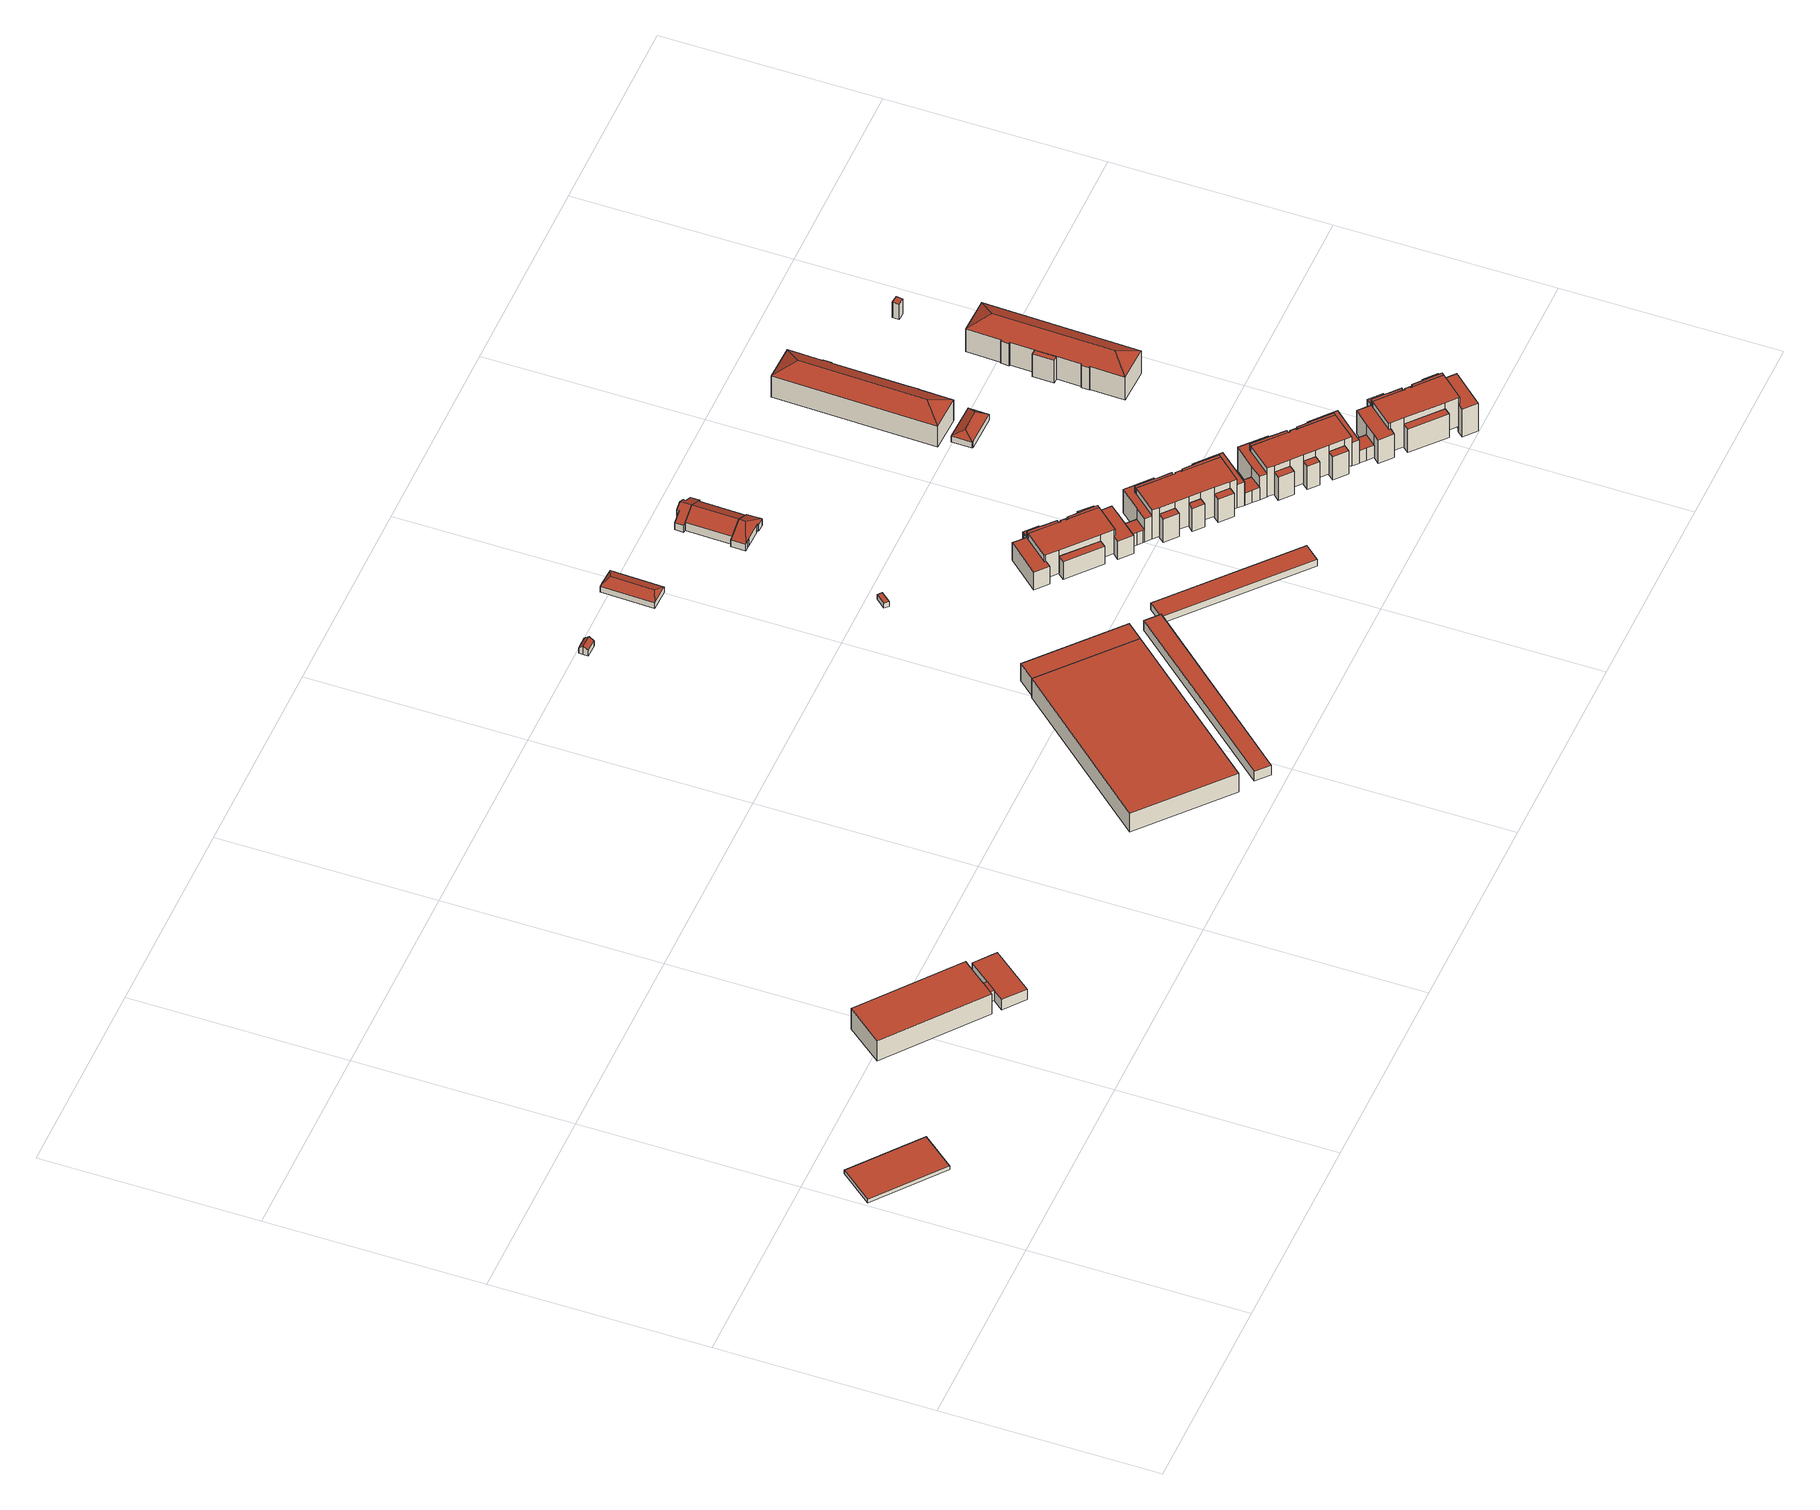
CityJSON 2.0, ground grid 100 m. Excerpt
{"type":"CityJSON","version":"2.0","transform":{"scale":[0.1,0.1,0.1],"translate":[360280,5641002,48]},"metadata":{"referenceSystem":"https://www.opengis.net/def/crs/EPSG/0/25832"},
"CityObjects":{
"building1":{"type":"Building","attributes":{"Geometrietyp2DReferenz":"3000","Gemeindeschluessel":"05315000","function":"31001_2100","roofType":"1000","measuredHeight":2.08,"storeysAboveGround":1},"address":[{"country":"Germany","locality":"Köln","thoroughfareNumber":"12","thoroughfareName":"Armand-Peugeot-Str."}],"geometry":[{"type":"Solid","lod":"2","boundaries":[[[[0,1,2,3]],[[4,5,1,0]],[[6,7,5,4]],[[3,2,7,6]],[[4,0,3,6]],[[1,5,7,2]]]],"semantics":{"surfaces":[{"type":"WallSurface"},{"type":"RoofSurface"},{"type":"GroundSurface"}],"values":[[0,0,0,0,1,2]]}}]},
"building2":{"type":"Building","attributes":{"Geometrietyp2DReferenz":"3000","Gemeindeschluessel":"05315000","function":"31001_2143","roofType":"9999","measuredHeight":12,"storeysAboveGround":1},"geometry":[{"type":"Solid","lod":"2","boundaries":[[[[8,9,10,11,12,13]],[[11,14,15,12]],[[10,16,14,11]],[[9,17,16,10]],[[8,18,17,9]],[[13,19,18,8]],[[12,15,19,13]],[[14,16,17,18,19,15]]]],"semantics":{"surfaces":[{"type":"RoofSurface"},{"type":"WallSurface"},{"type":"GroundSurface"}],"values":[[0,1,1,1,1,1,1,2]]}}]},
"building3":{"type":"Building","attributes":{"Geometrietyp2DReferenz":"3000","Gemeindeschluessel":"05315000","function":"31001_2501","roofType":"9999","measuredHeight":5.97,"storeysAboveGround":1},"geometry":[{"type":"Solid","lod":"2","boundaries":[[[[20,21,22,23]],[[21,24,25,22]],[[20,26,24,21]],[[23,27,26,20]],[[22,25,27,23]],[[24,26,27,25]]]],"semantics":{"surfaces":[{"type":"RoofSurface"},{"type":"WallSurface"},{"type":"GroundSurface"}],"values":[[0,1,1,1,1,2]]}}]},
"building4":{"type":"Building","attributes":{"Geometrietyp2DReferenz":"3000","Gemeindeschluessel":"05315000","function":"31001_2020","roofType":"9999","measuredHeight":6.03,"storeysAboveGround":4},"geometry":[{"type":"Solid","lod":"2","boundaries":[[[[28,29,30,21,20,31]],[[21,32,33,20]],[[30,34,32,21]],[[29,35,34,30]],[[28,36,35,29]],[[31,37,36,28]],[[20,33,37,31]],[[32,34,35,36,37,33]]]],"semantics":{"surfaces":[{"type":"RoofSurface"},{"type":"WallSurface"},{"type":"GroundSurface"}],"values":[[0,1,1,1,1,1,1,2]]}}]},
"building5":{"type":"Building","attributes":{"Gemeindeschluessel":"05315000","Geometrietyp2DReferenz":"3000","function":"31001_2000"},"address":[{"country":"Germany","locality":"Köln","thoroughfareNumber":"14","thoroughfareName":"André-Citroen-Straße"}],"children":["building5-1","building5-2"]},
"building5-1":{"type":"BuildingPart","attributes":{"roofType":"1000","measuredHeight":11.07,"storeysAboveGround":1},"parents":["building5"],"geometry":[{"type":"MultiSurface","lod":"2","boundaries":[[[38,39,40,41]],[[42,43,44,45]],[[41,40,43,42]],[[45,38,41,42]],[[39,44,43,40]],[[46,47,44,39]],[[47,46,38,45]]],"semantics":{"surfaces":[{"type":"WallSurface"},{"type":"RoofSurface"},{"type":"GroundSurface"},{"type":"ClosureSurface"}],"values":[0,0,0,1,2,0,3]}}]},
"building5-2":{"type":"BuildingPart","attributes":{"roofType":"1000","measuredHeight":10.06,"storeysAboveGround":1},"address":[{"country":"Germany","locality":"Köln","thoroughfareNumber":"14","thoroughfareName":"André-Citroen-Straße"}],"parents":["building5"],"geometry":[{"type":"Solid","lod":"2","boundaries":[[[[48,49,50,51]],[[45,47,49,48]],[[51,50,46,38]],[[45,48,51,38]],[[49,47,46,50]],[[38,46,47,45]]]],"semantics":{"surfaces":[{"type":"WallSurface"},{"type":"RoofSurface"},{"type":"GroundSurface"},{"type":"ClosureSurface"}],"values":[[0,0,0,1,2,3]]}}]},
"building6":{"type":"Building","attributes":{"Geometrietyp2DReferenz":"3000","Gemeindeschluessel":"05315000","function":"51009_1610","roofType":"1000","measuredHeight":5.57},"geometry":[{"type":"Solid","lod":"2","boundaries":[[[[52,53,54,55]],[[56,57,53,52]],[[58,59,57,56]],[[55,54,59,58]],[[56,52,55,58]],[[53,57,59,54]]]],"semantics":{"surfaces":[{"type":"WallSurface"},{"type":"RoofSurface"},{"type":"GroundSurface"}],"values":[[0,0,0,0,1,2]]}}]},
"building7":{"type":"Building","attributes":{"Geometrietyp2DReferenz":"3000","Gemeindeschluessel":"05315000","function":"31001_3040","roofType":"3100","measuredHeight":4.88,"storeysAboveGround":1},"address":[{"country":"Germany","locality":"Köln","thoroughfareNumber":"1g","thoroughfareName":"Neue Str."}],"geometry":[{"type":"Solid","lod":"2","boundaries":[[[[60,61,62,63]],[[64,65,61,60]],[[66,67,65,64]],[[68,69,67,66]],[[70,71,69,68]],[[72,73,71,70]],[[63,62,73,72]],[[63,72,70,60]],[[68,66,64,60,70]],[[61,65,67,69,71,73,62]]]],"semantics":{"surfaces":[{"type":"WallSurface"},{"type":"RoofSurface"},{"type":"GroundSurface"}],"values":[[0,0,0,0,0,0,0,1,1,2]]}}]},
"building8":{"type":"Building","attributes":{"Geometrietyp2DReferenz":"3000","Gemeindeschluessel":"05315000","function":"31001_3040","roofType":"3200","measuredHeight":5.24,"storeysAboveGround":1},"address":[{"country":"Germany","locality":"Köln","thoroughfareNumber":"1a","thoroughfareName":"Neue Str."}],"geometry":[{"type":"Solid","lod":"2","boundaries":[[[[74,75,76,77]],[[78,79,75,74]],[[80,81,79,78]],[[82,83,81,80]],[[84,85,83,82]],[[77,76,85,84]],[[86,84,82,80,87]],[[80,78,74,87]],[[87,74,77,86]],[[77,84,86]],[[75,79,81,83,85,76]]]],"semantics":{"surfaces":[{"type":"WallSurface"},{"type":"RoofSurface"},{"type":"GroundSurface"}],"values":[[0,0,0,0,0,0,1,1,1,1,2]]}}]},
"building9":{"type":"Building","attributes":{"Geometrietyp2DReferenz":"3000","Gemeindeschluessel":"05315000","function":"31001_2520","roofType":"1000","measuredHeight":2.67},"address":[{"country":"Germany","locality":"Köln","thoroughfareNumber":"265a","thoroughfareName":"Kölner Str. Po"}],"geometry":[{"type":"Solid","lod":"2","boundaries":[[[[88,89,90,91]],[[92,93,89,88]],[[94,95,93,92]],[[91,90,95,94]],[[92,88,91,94]],[[89,93,95,90]]]],"semantics":{"surfaces":[{"type":"WallSurface"},{"type":"RoofSurface"},{"type":"GroundSurface"}],"values":[[0,0,0,0,1,2]]}}]},
"building10":{"type":"Building","attributes":{"Geometrietyp2DReferenz":"3000","Gemeindeschluessel":"05315000","function":"31001_2111","roofType":"1000","measuredHeight":3.84,"storeysAboveGround":1},"address":[{"country":"Germany","locality":"Köln","thoroughfareNumber":"2","thoroughfareName":"André-Citroen-Straße"}],"geometry":[{"type":"Solid","lod":"2","boundaries":[[[[96,97,98,99]],[[100,101,97,96]],[[102,103,101,100]],[[99,98,103,102]],[[100,96,99,102]],[[97,101,103,98]]]],"semantics":{"surfaces":[{"type":"WallSurface"},{"type":"RoofSurface"},{"type":"GroundSurface"}],"values":[[0,0,0,0,1,2]]}}]},
"building11":{"type":"Building","attributes":{"Gemeindeschluessel":"05315000","Geometrietyp2DReferenz":"3000","function":"31001_2020"},"address":[{"country":"Germany","locality":"Köln","thoroughfareNumber":"265","thoroughfareName":"Kölner Str. Po"}],"children":["building11-1","building11-2","building11-3","building11-4","building11-5","building11-6","building11-7","building11-8"]},
"building11-1":{"type":"BuildingPart","attributes":{"roofType":"1000","measuredHeight":13.71,"storeysAboveGround":4},"parents":["building11"],"geometry":[{"type":"MultiSurface","lod":"2","boundaries":[[[104,105,106,107]],[[108,109,110,111]],[[112,113,109,108]],[[114,115,113,112]],[[116,117,115,114]],[[118,119,117,116]],[[120,121,122,123]],[[124,125,118,116,114,112,108,111,126,127,104,107,120,123]],[[106,105,128,129,110,109,113,115,117,119,130,131,122,121]],[[120,107,132,133]],[[106,121,133,132]],[[104,127,134,135]],[[128,105,135,134]],[[127,126,136,134]],[[134,136,129,128]],[[111,110,129,126]],[[125,130,119,118]],[[125,124,137,138]],[[138,137,131,130]],[[124,123,139,137]],[[122,131,137,139]]],"semantics":{"surfaces":[{"type":"WallSurface"},{"type":"RoofSurface"},{"type":"GroundSurface"},{"type":"ClosureSurface"}],"values":[0,0,0,0,0,0,0,1,2,0,3,0,3,0,3,3,3,0,3,0,3]}}]},
"building11-2":{"type":"BuildingPart","attributes":{"roofType":"1000","measuredHeight":13.71,"storeysAboveGround":4},"parents":["building11"],"geometry":[{"type":"MultiSurface","lod":"2","boundaries":[[[140,141,119,118]],[[142,143,141,140]],[[144,142,140,118,125]],[[141,143,145,130,119]],[[142,144,146,147]],[[145,143,147,146]],[[144,125,138,146]],[[146,138,130,145]],[[118,119,130,125]]],"semantics":{"surfaces":[{"type":"WallSurface"},{"type":"RoofSurface"},{"type":"GroundSurface"},{"type":"ClosureSurface"}],"values":[0,0,1,2,0,3,0,3,3]}}]},
"building11-3":{"type":"BuildingPart","attributes":{"roofType":"1000","measuredHeight":13.71,"storeysAboveGround":4},"parents":["building11"],"geometry":[{"type":"MultiSurface","lod":"2","boundaries":[[[148,149,150,151]],[[111,110,149,148]],[[148,151,152,126,111]],[[153,150,149,110,129]],[[126,152,154,136]],[[136,154,153,129]],[[152,151,155,154]],[[150,153,154,155]],[[126,129,110,111]]],"semantics":{"surfaces":[{"type":"WallSurface"},{"type":"RoofSurface"},{"type":"GroundSurface"},{"type":"ClosureSurface"}],"values":[0,0,1,2,0,3,0,3,3]}}]},
"building11-4":{"type":"BuildingPart","attributes":{"roofType":"1000","measuredHeight":10.36,"storeysAboveGround":4},"address":[{"country":"Germany","locality":"Köln","thoroughfareNumber":"265","thoroughfareName":"Kölner Str. Po"}],"parents":["building11"],"geometry":[{"type":"MultiSurface","lod":"2","boundaries":[[[156,157,158,159]],[[160,161,157,156]],[[155,162,161,160]],[[159,158,163,154]],[[155,160,156,159,154]],[[157,161,162,163,158]],[[150,153,163,162]],[[155,154,153,150]]],"semantics":{"surfaces":[{"type":"WallSurface"},{"type":"RoofSurface"},{"type":"GroundSurface"},{"type":"ClosureSurface"}],"values":[0,0,0,0,1,2,0,3]}}]},
"building11-5":{"type":"BuildingPart","attributes":{"roofType":"1000","measuredHeight":10.34,"storeysAboveGround":4},"address":[{"country":"Germany","locality":"Köln","thoroughfareNumber":"265","thoroughfareName":"Kölner Str. Po"}],"parents":["building11"],"geometry":[{"type":"MultiSurface","lod":"2","boundaries":[[[154,153,164,165]],[[166,167,105,135]],[[168,169,167,166]],[[165,164,169,168]],[[166,135,134,154,165,168]],[[153,128,105,167,169,164]],[[129,128,153]],[[136,134,128,129]],[[154,136,129,153]],[[134,135,105,128]]],"semantics":{"surfaces":[{"type":"WallSurface"},{"type":"RoofSurface"},{"type":"GroundSurface"},{"type":"ClosureSurface"}],"values":[0,0,0,0,1,2,0,3,3,3]}}]},
"building11-6":{"type":"BuildingPart","attributes":{"roofType":"1000","measuredHeight":10.41,"storeysAboveGround":4},"address":[{"country":"Germany","locality":"Köln","thoroughfareNumber":"265","thoroughfareName":"Kölner Str. Po"}],"parents":["building11"],"geometry":[{"type":"MultiSurface","lod":"2","boundaries":[[[170,171,172,146]],[[173,174,171,170]],[[175,176,174,173]],[[177,178,176,175]],[[179,180,178,177]],[[139,181,180,179]],[[177,175,173,170,146,137,139,179]],[[182,172,171,174,176,178,180,181]],[[122,131,182,181]],[[139,137,131,122]],[[131,130,145,172,182]],[[137,138,130,131]],[[138,146,145,130]]],"semantics":{"surfaces":[{"type":"WallSurface"},{"type":"RoofSurface"},{"type":"GroundSurface"},{"type":"ClosureSurface"}],"values":[0,0,0,0,0,0,1,2,0,3,0,3,3]}}]},
"building11-7":{"type":"BuildingPart","attributes":{"roofType":"1000","measuredHeight":10.34,"storeysAboveGround":4},"address":[{"country":"Germany","locality":"Köln","thoroughfareNumber":"265","thoroughfareName":"Kölner Str. Po"}],"parents":["building11"],"geometry":[{"type":"Solid","lod":"2","boundaries":[[[[183,184,143,147]],[[185,186,184,183]],[[146,145,186,185]],[[185,183,147,146]],[[184,186,145,143]],[[146,147,143,145]]]],"semantics":{"surfaces":[{"type":"WallSurface"},{"type":"RoofSurface"},{"type":"GroundSurface"},{"type":"ClosureSurface"}],"values":[[0,0,0,1,2,3]]}}]},
"building11-8":{"type":"BuildingPart","attributes":{"roofType":"1000","measuredHeight":10.3,"storeysAboveGround":4},"address":[{"country":"Germany","locality":"Köln","thoroughfareNumber":"265","thoroughfareName":"Kölner Str. Po"}],"parents":["building11"],"geometry":[{"type":"Solid","lod":"2","boundaries":[[[[132,106,187,188]],[[189,190,121,133]],[[188,187,190,189]],[[133,132,188,189]],[[106,121,190,187]],[[132,133,121,106]]]],"semantics":{"surfaces":[{"type":"WallSurface"},{"type":"RoofSurface"},{"type":"GroundSurface"},{"type":"ClosureSurface"}],"values":[[0,0,0,1,2,3]]}}]},
"building12":{"type":"Building","attributes":{"name":"Marienkapelle","Gemeindeschluessel":"05315000","Geometrietyp2DReferenz":"3000","function":"31001_3043"},"address":[{"country":"Germany","locality":"Köln","thoroughfareNumber":"1","thoroughfareName":"Neue Str."}],"children":["building12-1","building12-2","building12-3"]},
"building12-1":{"type":"BuildingPart","attributes":{"roofType":"3100","measuredHeight":8.61},"parents":["building12"],"geometry":[{"type":"MultiSurface","lod":"2","boundaries":[[[191,192,193,194]],[[195,196,197,198]],[[195,198,199,200]],[[191,194,200,199]],[[193,192,201,197,196,202]],[[200,203,194,193,202]],[[199,201,192,191]],[[198,197,201,199]],[[204,200,202,196,195]]],"semantics":{"surfaces":[{"type":"WallSurface"},{"type":"RoofSurface"},{"type":"GroundSurface"},{"type":"ClosureSurface"}],"values":[0,0,1,1,2,3,3,3,3]}}]},
"building12-2":{"type":"BuildingPart","attributes":{"roofType":"5000","measuredHeight":8.64},"parents":["building12"],"geometry":[{"type":"MultiSurface","lod":"2","boundaries":[[[205,206,207,208]],[[209,210,206,205]],[[211,212,210,209]],[[213,214,212,211]],[[194,193,214,213]],[[215,216,196,195]],[[217,218,216,215]],[[219,220,218,217]],[[221,222,220,219]],[[223,224,222,221]],[[225,226,224,223]],[[227,228,226,225]],[[229,230,228,227]],[[208,207,230,229]],[[200,194,213,211,231]],[[211,209,205,208,229,227,225,223,221,231]],[[221,219,217,215,195,200,231]],[[206,210,212,214,193,202,196,216,218,220,222,224,226,228,230,207]],[[203,200,202,193,194]],[[200,204,195,196,202]]],"semantics":{"surfaces":[{"type":"WallSurface"},{"type":"RoofSurface"},{"type":"GroundSurface"},{"type":"ClosureSurface"}],"values":[0,0,0,0,0,0,0,0,0,0,0,0,0,0,1,1,1,2,3,3]}}]},
"building12-3":{"type":"BuildingPart","attributes":{"roofType":"3100","measuredHeight":8.6},"parents":["building12"],"geometry":[{"type":"Solid","lod":"2","boundaries":[[[[232,233,192,191]],[[234,235,233,232]],[[236,237,235,234]],[[238,239,237,236]],[[240,241,239,238]],[[242,243,241,240]],[[244,245,243,242]],[[246,247,245,244]],[[248,249,247,246]],[[198,197,249,248]],[[198,248,246,244,242,240,199]],[[238,236,234,232,191,199,240]],[[192,233,235,237,239,241,243,245,247,249,197,201]],[[191,192,201,199]],[[199,201,197,198]]]],"semantics":{"surfaces":[{"type":"WallSurface"},{"type":"RoofSurface"},{"type":"GroundSurface"},{"type":"ClosureSurface"}],"values":[[0,0,0,0,0,0,0,0,0,0,1,1,2,3,3]]}}]},
"building13":{"type":"Building","attributes":{"Gemeindeschluessel":"05315000","Geometrietyp2DReferenz":"3000","function":"31001_2020"},"address":[{"country":"Germany","locality":"Köln","thoroughfareNumber":"263","thoroughfareName":"Kölner Str. Po"}],"children":["building13-1","building13-2","building13-3","building13-4","building13-5","building13-6","building13-7","building13-8","building13-9"]},
"building13-1":{"type":"BuildingPart","attributes":{"roofType":"1000","measuredHeight":16.88,"storeysAboveGround":5},"parents":["building13"],"geometry":[{"type":"MultiSurface","lod":"2","boundaries":[[[250,251,252,253,254,255,256,257,258,259,260,261,262,263,264,265]],[[266,267,268,269,270,271,272,273,274,275,276,277,278,279,280,281]],[[263,266,281,264]],[[261,268,267,262]],[[259,270,269,260]],[[256,273,272,257]],[[255,274,273,256]],[[254,275,274,255]],[[253,276,275,254]],[[252,277,276,253]],[[265,280,279,250]],[[265,264,282,283]],[[281,280,283,282]],[[263,262,284,285]],[[267,266,285,284]],[[261,260,286,287]],[[269,268,287,286]],[[259,258,288,289]],[[289,288,271,270]],[[257,272,271,258]],[[251,278,277,252]],[[251,250,290,291]],[[291,290,279,278]]],"semantics":{"surfaces":[{"type":"RoofSurface"},{"type":"GroundSurface"},{"type":"WallSurface"},{"type":"ClosureSurface"}],"values":[0,1,2,2,2,2,2,2,2,2,2,2,3,2,3,2,3,2,3,3,3,2,3]}}]},
"building13-2":{"type":"BuildingPart","attributes":{"roofType":"1000","measuredHeight":16.88,"storeysAboveGround":5},"parents":["building13"],"geometry":[{"type":"MultiSurface","lod":"2","boundaries":[[[292,293,277,252]],[[294,295,293,292]],[[296,294,292,252,251]],[[293,295,297,278,277]],[[294,296,298,299]],[[297,295,299,298]],[[296,251,291,298]],[[298,291,278,297]],[[252,277,278,251]]],"semantics":{"surfaces":[{"type":"WallSurface"},{"type":"RoofSurface"},{"type":"GroundSurface"},{"type":"ClosureSurface"}],"values":[0,0,1,2,0,3,0,3,3]}}]},
"building13-3":{"type":"BuildingPart","attributes":{"roofType":"1000","measuredHeight":16.88,"storeysAboveGround":5},"parents":["building13"],"geometry":[{"type":"MultiSurface","lod":"2","boundaries":[[[300,301,302,303]],[[257,272,301,300]],[[300,303,304,258,257]],[[305,302,301,272,271]],[[258,304,306,288]],[[288,306,305,271]],[[304,303,307,306]],[[302,305,306,307]],[[258,271,272,257]]],"semantics":{"surfaces":[{"type":"WallSurface"},{"type":"RoofSurface"},{"type":"GroundSurface"},{"type":"ClosureSurface"}],"values":[0,0,1,2,0,3,0,3,3]}}]},
"building13-4":{"type":"BuildingPart","attributes":{"roofType":"1000","measuredHeight":13.62,"storeysAboveGround":5},"address":[{"country":"Germany","locality":"Köln","thoroughfareNumber":"263","thoroughfareName":"Kölner Str. Po"}],"parents":["building13"],"geometry":[{"type":"MultiSurface","lod":"2","boundaries":[[[308,309,310,299]],[[311,312,309,308]],[[313,314,312,311]],[[315,316,314,313]],[[290,317,316,315]],[[313,311,308,299,298,290,315]],[[318,310,309,312,314,316,317]],[[279,278,297,318,317]],[[290,291,278,279]],[[291,298,297,278]],[[297,295,310,318]],[[298,299,295,297]]],"semantics":{"surfaces":[{"type":"WallSurface"},{"type":"RoofSurface"},{"type":"GroundSurface"},{"type":"ClosureSurface"}],"values":[0,0,0,0,0,1,2,0,3,3,0,3]}}]},
"building13-5":{"type":"BuildingPart","attributes":{"roofType":"1000","measuredHeight":13.47,"storeysAboveGround":5},"address":[{"country":"Germany","locality":"Köln","thoroughfareNumber":"263","thoroughfareName":"Kölner Str. Po"}],"parents":["building13"],"geometry":[{"type":"MultiSurface","lod":"2","boundaries":[[[319,320,321,287]],[[322,323,320,319]],[[286,324,323,322]],[[319,287,286,322]],[[321,320,323,324]],[[269,268,321,324]],[[286,287,268,269]]],"semantics":{"surfaces":[{"type":"WallSurface"},{"type":"RoofSurface"},{"type":"GroundSurface"},{"type":"ClosureSurface"}],"values":[0,0,0,1,2,0,3]}}]},
"building13-6":{"type":"BuildingPart","attributes":{"roofType":"1000","measuredHeight":13.49,"storeysAboveGround":5},"address":[{"country":"Germany","locality":"Köln","thoroughfareNumber":"263","thoroughfareName":"Kölner Str. Po"}],"parents":["building13"],"geometry":[{"type":"MultiSurface","lod":"2","boundaries":[[[282,325,326,327]],[[328,329,330,283]],[[327,326,329,328]],[[283,282,327,328]],[[325,330,329,326]],[[281,280,330,325]],[[282,283,280,281]]],"semantics":{"surfaces":[{"type":"WallSurface"},{"type":"RoofSurface"},{"type":"GroundSurface"},{"type":"ClosureSurface"}],"values":[0,0,0,1,2,0,3]}}]},
"building13-7":{"type":"BuildingPart","attributes":{"roofType":"1000","measuredHeight":13.45,"storeysAboveGround":5},"address":[{"country":"Germany","locality":"Köln","thoroughfareNumber":"263","thoroughfareName":"Kölner Str. Po"}],"parents":["building13"],"geometry":[{"type":"MultiSurface","lod":"2","boundaries":[[[284,331,332,333]],[[334,335,336,285]],[[333,332,335,334]],[[285,284,333,334]],[[331,336,335,332]],[[267,266,336,331]],[[284,285,266,267]]],"semantics":{"surfaces":[{"type":"WallSurface"},{"type":"RoofSurface"},{"type":"GroundSurface"},{"type":"ClosureSurface"}],"values":[0,0,0,1,2,0,3]}}]},
"building13-8":{"type":"BuildingPart","attributes":{"roofType":"1000","measuredHeight":13.56,"storeysAboveGround":5},"address":[{"country":"Germany","locality":"Köln","thoroughfareNumber":"263","thoroughfareName":"Kölner Str. Po"}],"parents":["building13"],"geometry":[{"type":"MultiSurface","lod":"2","boundaries":[[[337,338,339,340]],[[341,342,338,337]],[[307,343,342,341]],[[344,345,346,289]],[[347,348,345,344]],[[289,306,307,341,337,340,347,344]],[[339,338,342,343,349,346,345,348]],[[347,340,350,351]],[[339,348,351,350]],[[302,305,349,343]],[[307,306,305,302]],[[305,271,270,346,349]],[[288,289,270,271]],[[306,288,271,305]]],"semantics":{"surfaces":[{"type":"WallSurface"},{"type":"RoofSurface"},{"type":"GroundSurface"},{"type":"ClosureSurface"}],"values":[0,0,0,0,0,1,2,0,3,0,3,0,3,3]}}]},
"building13-9":{"type":"BuildingPart","attributes":{"roofType":"1000","measuredHeight":7.19,"storeysAboveGround":5},"address":[{"country":"Germany","locality":"Köln","thoroughfareNumber":"263","thoroughfareName":"Kölner Str. Po"}],"parents":["building13"],"geometry":[{"type":"MultiSurface","lod":"2","boundaries":[[[352,353,174,354]],[[350,355,353,352]],[[356,357,358,351]],[[359,360,357,356]],[[361,176,360,359]],[[354,174,176,361]],[[359,356,351,350,352,354,361]],[[353,355,358,357,360,176,174]],[[339,348,358,355]],[[350,351,348,339]]],"semantics":{"surfaces":[{"type":"WallSurface"},{"type":"RoofSurface"},{"type":"GroundSurface"},{"type":"ClosureSurface"}],"values":[0,0,0,0,0,0,1,2,0,3]}}]},
"building14":{"type":"Building","attributes":{"Gemeindeschluessel":"05315000","Geometrietyp2DReferenz":"3000","function":"31001_2020"},"address":[{"country":"Germany","locality":"Köln","thoroughfareNumber":"261","thoroughfareName":"Kölner Str. Po"}],"children":["building14-1","building14-2","building14-3","building14-4","building14-5","building14-6","building14-7","building14-8","building14-9"]},
"building14-1":{"type":"BuildingPart","attributes":{"roofType":"1000","measuredHeight":16.89,"storeysAboveGround":5},"parents":["building14"],"geometry":[{"type":"MultiSurface","lod":"2","boundaries":[[[362,363,364,365]],[[366,367,368,369]],[[370,371,372,373]],[[374,375,376,377]],[[378,379,375,374]],[[380,381,379,378]],[[382,383,381,380]],[[384,385,383,382]],[[386,387,388,389]],[[389,390,384,382,380,378,374,377,391,370,373,366,369,362,365,386]],[[363,368,367,372,371,392,376,375,379,381,383,385,393,388,387,364]],[[362,369,394,395]],[[368,363,395,394]],[[366,373,396,397]],[[372,367,397,396]],[[370,391,398,399]],[[399,398,392,371]],[[377,376,392,391]],[[390,393,385,384]],[[390,389,400,401]],[[401,400,388,393]],[[386,365,402,403]],[[364,387,403,402]]],"semantics":{"surfaces":[{"type":"WallSurface"},{"type":"RoofSurface"},{"type":"GroundSurface"},{"type":"ClosureSurface"}],"values":[0,0,0,0,0,0,0,0,0,1,2,0,3,0,3,0,3,3,3,0,3,0,3]}}]},
"building14-2":{"type":"BuildingPart","attributes":{"roofType":"1000","measuredHeight":16.89,"storeysAboveGround":5},"parents":["building14"],"geometry":[{"type":"MultiSurface","lod":"2","boundaries":[[[404,405,385,384]],[[406,407,405,404]],[[408,406,404,384,390]],[[405,407,409,393,385]],[[406,408,410,411]],[[409,407,411,410]],[[408,390,401,410]],[[410,401,393,409]],[[384,385,393,390]]],"semantics":{"surfaces":[{"type":"WallSurface"},{"type":"RoofSurface"},{"type":"GroundSurface"},{"type":"ClosureSurface"}],"values":[0,0,1,2,0,3,0,3,3]}}]},
"building14-3":{"type":"BuildingPart","attributes":{"roofType":"1000","measuredHeight":16.89,"storeysAboveGround":5},"parents":["building14"],"geometry":[{"type":"MultiSurface","lod":"2","boundaries":[[[412,413,414,415]],[[377,376,413,412]],[[412,415,416,391,377]],[[417,414,413,376,392]],[[391,416,418,398]],[[398,418,417,392]],[[416,415,419,418]],[[414,417,418,419]],[[391,392,376,377]]],"semantics":{"surfaces":[{"type":"WallSurface"},{"type":"RoofSurface"},{"type":"GroundSurface"},{"type":"ClosureSurface"}],"values":[0,0,1,2,0,3,0,3,3]}}]},
"building14-4":{"type":"BuildingPart","attributes":{"roofType":"1000","measuredHeight":13.59,"storeysAboveGround":5},"address":[{"country":"Germany","locality":"Köln","thoroughfareNumber":"261","thoroughfareName":"Kölner Str. Po"}],"parents":["building14"],"geometry":[{"type":"MultiSurface","lod":"2","boundaries":[[[420,421,422,403]],[[423,424,421,420]],[[402,425,424,423]],[[420,403,402,423]],[[422,421,424,425]],[[364,387,422,425]],[[402,403,387,364]]],"semantics":{"surfaces":[{"type":"WallSurface"},{"type":"RoofSurface"},{"type":"GroundSurface"},{"type":"ClosureSurface"}],"values":[0,0,0,1,2,0,3]}}]},
"building14-5":{"type":"BuildingPart","attributes":{"roofType":"1000","measuredHeight":13.68,"storeysAboveGround":5},"address":[{"country":"Germany","locality":"Köln","thoroughfareNumber":"261","thoroughfareName":"Kölner Str. Po"}],"parents":["building14"],"geometry":[{"type":"MultiSurface","lod":"2","boundaries":[[[426,427,428,411]],[[429,430,427,426]],[[431,432,430,429]],[[433,434,432,431]],[[435,436,434,433]],[[400,437,436,435]],[[433,431,429,426,411,410,400,435]],[[438,428,427,430,432,434,436,437]],[[388,393,409,438,437]],[[400,401,393,388]],[[401,410,409,393]],[[409,407,428,438]],[[410,411,407,409]]],"semantics":{"surfaces":[{"type":"WallSurface"},{"type":"RoofSurface"},{"type":"GroundSurface"},{"type":"ClosureSurface"}],"values":[0,0,0,0,0,0,1,2,0,3,3,0,3]}}]},
"building14-6":{"type":"BuildingPart","attributes":{"roofType":"1000","measuredHeight":7.23,"storeysAboveGround":5},"address":[{"country":"Germany","locality":"Köln","thoroughfareNumber":"261","thoroughfareName":"Kölner Str. Po"}],"parents":["building14"],"geometry":[{"type":"Solid","lod":"2","boundaries":[[[[439,440,441,442]],[[443,444,440,439]],[[445,446,447,448]],[[449,450,446,445]],[[442,441,450,449]],[[445,448,443,439,442,449]],[[440,444,447,446,450,441]],[[443,448,447,444]]]],"semantics":{"surfaces":[{"type":"WallSurface"},{"type":"RoofSurface"},{"type":"GroundSurface"},{"type":"ClosureSurface"}],"values":[[0,0,0,0,0,1,2,3]]}}]},
"building14-7":{"type":"BuildingPart","attributes":{"roofType":"1000","measuredHeight":13.64,"storeysAboveGround":5},"address":[{"country":"Germany","locality":"Köln","thoroughfareNumber":"261","thoroughfareName":"Kölner Str. Po"}],"parents":["building14"],"geometry":[{"type":"MultiSurface","lod":"2","boundaries":[[[451,452,444,453]],[[454,455,452,451]],[[419,456,455,454]],[[457,447,458,399]],[[418,419,454,451,453,457,399]],[[444,452,455,456,459,458,447]],[[457,453,443,448]],[[444,447,448,443]],[[414,417,459,456]],[[419,418,417,414]],[[417,392,371,458,459]],[[398,399,371,392]],[[418,398,392,417]]],"semantics":{"surfaces":[{"type":"WallSurface"},{"type":"RoofSurface"},{"type":"GroundSurface"},{"type":"ClosureSurface"}],"values":[0,0,0,0,1,2,0,3,0,3,0,3,3]}}]},
"building14-8":{"type":"BuildingPart","attributes":{"roofType":"1000","measuredHeight":13.5,"storeysAboveGround":5},"address":[{"country":"Germany","locality":"Köln","thoroughfareNumber":"261","thoroughfareName":"Kölner Str. Po"}],"parents":["building14"],"geometry":[{"type":"MultiSurface","lod":"2","boundaries":[[[396,460,461,462]],[[463,464,465,397]],[[462,461,464,463]],[[397,396,462,463]],[[460,465,464,461]],[[372,367,465,460]],[[396,397,367,372]]],"semantics":{"surfaces":[{"type":"WallSurface"},{"type":"RoofSurface"},{"type":"GroundSurface"},{"type":"ClosureSurface"}],"values":[0,0,0,1,2,0,3]}}]},
"building14-9":{"type":"BuildingPart","attributes":{"roofType":"1000","measuredHeight":13.5,"storeysAboveGround":5},"address":[{"country":"Germany","locality":"Köln","thoroughfareNumber":"261","thoroughfareName":"Kölner Str. Po"}],"parents":["building14"],"geometry":[{"type":"MultiSurface","lod":"2","boundaries":[[[394,466,467,468]],[[469,470,471,395]],[[468,467,470,469]],[[395,394,468,469]],[[466,471,470,467]],[[368,363,471,466]],[[394,395,363,368]]],"semantics":{"surfaces":[{"type":"WallSurface"},{"type":"RoofSurface"},{"type":"GroundSurface"},{"type":"ClosureSurface"}],"values":[0,0,0,1,2,0,3]}}]},
"building15":{"type":"Building","attributes":{"Geometrietyp2DReferenz":"3000","Gemeindeschluessel":"05315000","function":"31001_3073","roofType":"3200","measuredHeight":6.05,"storeysAboveGround":1},"address":[{"country":"Germany","locality":"Köln","thoroughfareNumber":"1","thoroughfareName":"Kölner Str. Po"}],"geometry":[{"type":"Solid","lod":"2","boundaries":[[[[472,473,474,475]],[[476,477,473,472]],[[478,479,477,476]],[[480,481,479,478]],[[475,474,481,480]],[[482,476,472,483]],[[472,475,483]],[[483,475,480,478,482]],[[478,476,482]],[[473,477,479,481,474]]]],"semantics":{"surfaces":[{"type":"WallSurface"},{"type":"RoofSurface"},{"type":"GroundSurface"}],"values":[[0,0,0,0,0,1,1,1,1,2]]}}]},
"building16":{"type":"Building","attributes":{"Geometrietyp2DReferenz":"3000","Gemeindeschluessel":"05315000","function":"31001_3070","roofType":"3200","measuredHeight":16.95,"storeysAboveGround":3},"address":[{"country":"Germany","locality":"Köln","thoroughfareNumber":"1","thoroughfareName":"Kölner Str. Po"}],"geometry":[{"type":"Solid","lod":"2","boundaries":[[[[484,485,486,487]],[[488,489,485,484]],[[490,491,489,488]],[[492,493,491,490]],[[494,495,493,492]],[[496,497,495,494]],[[498,499,497,496]],[[500,501,499,498]],[[502,503,501,500]],[[504,505,503,502]],[[506,507,505,504]],[[508,509,507,506]],[[487,486,509,508]],[[510,490,488,484,487,508,506,504,502,500,498,511]],[[498,496,494,511]],[[511,494,492,510]],[[492,490,510]],[[485,489,491,493,495,497,499,501,503,505,507,509,486]]]],"semantics":{"surfaces":[{"type":"WallSurface"},{"type":"RoofSurface"},{"type":"GroundSurface"}],"values":[[0,0,0,0,0,0,0,0,0,0,0,0,0,1,1,1,1,2]]}}]},
"building17":{"type":"Building","attributes":{"Gemeindeschluessel":"05315000","Geometrietyp2DReferenz":"3000","function":"31001_2000"},"address":[{"country":"Germany","locality":"Köln","thoroughfareNumber":"259","thoroughfareName":"Kölner Str. Po"}],"children":["building17-1","building17-2","building17-3","building17-4","building17-5","building17-6","building17-7","building17-8","building17-9"]},
"building17-1":{"type":"BuildingPart","attributes":{"roofType":"1000","measuredHeight":16.89,"storeysAboveGround":5},"parents":["building17"],"geometry":[{"type":"MultiSurface","lod":"2","boundaries":[[[512,513,514,515]],[[516,517,518,519]],[[520,521,517,516]],[[522,523,521,520]],[[524,525,523,522]],[[526,527,525,524]],[[528,529,530,531]],[[532,533,526,524,522,520,516,519,534,535,512,515,528,531]],[[514,513,536,537,518,517,521,523,525,527,538,539,530,529]],[[528,515,540,541]],[[514,529,541,540]],[[512,535,542,543]],[[536,513,543,542]],[[535,534,544,542]],[[542,544,537,536]],[[519,518,537,534]],[[533,538,527,526]],[[533,532,545,546]],[[546,545,539,538]],[[532,531,547,545]],[[530,539,545,547]]],"semantics":{"surfaces":[{"type":"WallSurface"},{"type":"RoofSurface"},{"type":"GroundSurface"},{"type":"ClosureSurface"}],"values":[0,0,0,0,0,0,0,1,2,0,3,0,3,0,3,3,3,0,3,0,3]}}]},
"building17-2":{"type":"BuildingPart","attributes":{"roofType":"1000","measuredHeight":13.59,"storeysAboveGround":5},"address":[{"country":"Germany","locality":"Köln","thoroughfareNumber":"259","thoroughfareName":"Kölner Str. Po"}],"parents":["building17"],"geometry":[{"type":"MultiSurface","lod":"2","boundaries":[[[548,549,550,551]],[[552,553,554,555]],[[556,557,553,552]],[[558,559,560,543]],[[551,550,559,558]],[[543,542,556,552,555,548,551,558]],[[549,554,553,557,561,560,559,550]],[[548,555,562,563]],[[554,549,563,562]],[[564,537,536,561,557]],[[544,542,536,537]],[[556,544,537,564]],[[536,513,560,561]],[[542,543,513,536]]],"semantics":{"surfaces":[{"type":"WallSurface"},{"type":"RoofSurface"},{"type":"GroundSurface"},{"type":"ClosureSurface"}],"values":[0,0,0,0,0,1,2,0,3,0,3,3,0,3]}}]},
"building17-3":{"type":"BuildingPart","attributes":{"roofType":"1000","measuredHeight":13.58,"storeysAboveGround":5},"address":[{"country":"Germany","locality":"Köln","thoroughfareNumber":"259","thoroughfareName":"Kölner Str. Po"}],"parents":["building17"],"geometry":[{"type":"MultiSurface","lod":"2","boundaries":[[[565,566,567,541]],[[568,569,566,565]],[[540,570,569,568]],[[565,541,540,568]],[[567,566,569,570]],[[514,529,567,570]],[[540,541,529,514]]],"semantics":{"surfaces":[{"type":"WallSurface"},{"type":"RoofSurface"},{"type":"GroundSurface"},{"type":"ClosureSurface"}],"values":[0,0,0,1,2,0,3]}}]},
"building17-4":{"type":"BuildingPart","attributes":{"roofType":"1000","measuredHeight":13.52,"storeysAboveGround":5},"address":[{"country":"Germany","locality":"Köln","thoroughfareNumber":"259","thoroughfareName":"Kölner Str. Po"}],"parents":["building17"],"geometry":[{"type":"Solid","lod":"2","boundaries":[[[[571,572,573,574]],[[575,576,572,571]],[[574,573,577,578]],[[575,571,574,578]],[[572,576,577,573]],[[575,578,577,576]]]],"semantics":{"surfaces":[{"type":"WallSurface"},{"type":"RoofSurface"},{"type":"GroundSurface"},{"type":"ClosureSurface"}],"values":[[0,0,0,1,2,3]]}}]},
"building17-5":{"type":"BuildingPart","attributes":{"roofType":"1000","measuredHeight":16.18,"storeysAboveGround":5},"address":[{"country":"Germany","locality":"Köln","thoroughfareNumber":"259","thoroughfareName":"Kölner Str. Po"}],"parents":["building17"],"geometry":[{"type":"MultiSurface","lod":"2","boundaries":[[[547,579,580,581]],[[582,583,584,575]],[[585,586,583,582]],[[581,580,586,585]],[[582,575,545,547,581,585]],[[579,587,584,583,586,580]],[[530,539,587,579]],[[547,545,539,530]],[[539,538,576,584,587]],[[545,546,538,539]],[[546,575,576,538]]],"semantics":{"surfaces":[{"type":"WallSurface"},{"type":"RoofSurface"},{"type":"GroundSurface"},{"type":"ClosureSurface"}],"values":[0,0,0,0,1,2,0,3,0,3,3]}}]},
"building17-6":{"type":"BuildingPart","attributes":{"roofType":"1000","measuredHeight":16.89,"storeysAboveGround":5},"parents":["building17"],"geometry":[{"type":"MultiSurface","lod":"2","boundaries":[[[588,589,527,526]],[[590,577,589,588]],[[591,590,588,526,533]],[[589,577,576,538,527]],[[590,591,575,578]],[[576,577,578,575]],[[591,533,546,575]],[[575,546,538,576]],[[526,527,538,533]]],"semantics":{"surfaces":[{"type":"WallSurface"},{"type":"RoofSurface"},{"type":"GroundSurface"},{"type":"ClosureSurface"}],"values":[0,0,1,2,0,3,0,3,3]}}]},
"building17-7":{"type":"BuildingPart","attributes":{"roofType":"1000","measuredHeight":16.89,"storeysAboveGround":5},"parents":["building17"],"geometry":[{"type":"MultiSurface","lod":"2","boundaries":[[[592,593,594,595]],[[519,518,593,592]],[[592,595,596,534,519]],[[564,594,593,518,537]],[[534,596,556,544]],[[544,556,564,537]],[[596,595,597,556]],[[594,564,556,597]],[[534,537,518,519]]],"semantics":{"surfaces":[{"type":"WallSurface"},{"type":"RoofSurface"},{"type":"GroundSurface"},{"type":"ClosureSurface"}],"values":[0,0,1,2,0,3,0,3,3]}}]},
"building17-8":{"type":"BuildingPart","attributes":{"roofType":"1000","measuredHeight":13.47,"storeysAboveGround":5},"address":[{"country":"Germany","locality":"Köln","thoroughfareNumber":"259","thoroughfareName":"Kölner Str. Po"}],"parents":["building17"],"geometry":[{"type":"Solid","lod":"2","boundaries":[[[[598,599,600,601]],[[597,594,599,598]],[[601,600,564,556]],[[597,598,601,556]],[[599,594,564,600]],[[597,556,564,594]]]],"semantics":{"surfaces":[{"type":"WallSurface"},{"type":"RoofSurface"},{"type":"GroundSurface"},{"type":"ClosureSurface"}],"values":[[0,0,0,1,2,3]]}}]},
"building17-9":{"type":"BuildingPart","attributes":{"roofType":"1000","measuredHeight":7.22,"storeysAboveGround":5},"address":[{"country":"Germany","locality":"Köln","thoroughfareNumber":"259","thoroughfareName":"Kölner Str. Po"}],"parents":["building17"],"geometry":[{"type":"Solid","lod":"2","boundaries":[[[[602,603,432,604]],[[562,554,603,602]],[[605,606,549,563]],[[607,434,606,605]],[[604,432,434,607]],[[605,563,562,602,604,607]],[[603,554,549,606,434,432]],[[562,563,549,554]]]],"semantics":{"surfaces":[{"type":"WallSurface"},{"type":"RoofSurface"},{"type":"GroundSurface"},{"type":"ClosureSurface"}],"values":[[0,0,0,0,0,1,2,3]]}}]},
"building18":{"type":"Building","attributes":{"Gemeindeschluessel":"05315000","Geometrietyp2DReferenz":"3000","function":"31001_3070"},"address":[{"country":"Germany","locality":"Köln","thoroughfareNumber":"1","thoroughfareName":"Kölner Str. Po"}],"children":["building18-1","building18-2"]},
"building18-1":{"type":"BuildingPart","attributes":{"roofType":"3200","measuredHeight":17.99,"storeysAboveGround":3},"parents":["building18"],"geometry":[{"type":"Solid","lod":"2","boundaries":[[[[608,609,610,611]],[[612,613,609,608]],[[614,615,613,612]],[[616,617,615,614]],[[618,619,617,616]],[[620,621,619,618]],[[622,623,621,620]],[[624,625,623,622]],[[626,627,625,624]],[[628,629,627,626]],[[630,631,629,628]],[[632,633,634,635]],[[611,610,633,632]],[[636,618,616,637]],[[616,614,637]],[[637,614,612,608,611,632,635,630,628,626,624,622,620,636]],[[620,618,636]],[[609,613,615,617,619,621,623,625,627,629,631,634,633,610]],[[635,634,631,630]]]],"semantics":{"surfaces":[{"type":"WallSurface"},{"type":"RoofSurface"},{"type":"GroundSurface"},{"type":"ClosureSurface"}],"values":[[0,0,0,0,0,0,0,0,0,0,0,0,0,1,1,1,1,2,3]]}}]},
"building18-2":{"type":"BuildingPart","attributes":{"roofType":"1000","measuredHeight":13.24,"storeysAboveGround":3},"parents":["building18"],"geometry":[{"type":"Solid","lod":"2","boundaries":[[[[638,639,631,630]],[[640,641,639,638]],[[635,634,641,640]],[[635,640,638,630]],[[639,641,634,631]],[[630,631,634,635]]]],"semantics":{"surfaces":[{"type":"WallSurface"},{"type":"RoofSurface"},{"type":"GroundSurface"},{"type":"ClosureSurface"}],"values":[[0,0,0,1,2,3]]}}]},
"building19":{"type":"Building","attributes":{"Geometrietyp2DReferenz":"3000","Gemeindeschluessel":"05315000","function":"31001_2000","roofType":"9999","measuredHeight":9},"address":[{"country":"Germany","locality":"Köln","thoroughfareNumber":"1","thoroughfareName":"Kölner Str. Po"}],"geometry":[{"type":"Solid","lod":"2","boundaries":[[[[642,643,644,645]],[[643,646,647,644]],[[642,648,646,643]],[[645,649,648,642]],[[644,647,649,645]],[[646,648,649,647]]]],"semantics":{"surfaces":[{"type":"RoofSurface"},{"type":"WallSurface"},{"type":"GroundSurface"}],"values":[[0,1,1,1,1,2]]}}]}
},
"vertices":[
[431,614,44],[431,614,24],[126,858,24],[126,858,44],[307,460,44],[307,460,24],[2,704,44],[2,704,24],
[1209,629,145],[1248,678,145],[1284,724,145],[1343,798,145],[916,1138,145],[782,969,145],[1343,798,25],[916,1138,25],[1284,724,25],[1248,678,25],[1209,629,25],[782,969,25],
[1287,648,85],[1323,693,85],[1284,724,85],[1248,678,85],[1323,693,26],[1284,724,26],[1287,648,26],[1248,678,26],
[1342,523,85],[1495,716,85],[1401,791,85],[1248,599,85],[1323,693,25],[1287,648,25],[1401,791,25],[1495,716,25],[1342,523,25],[1248,599,25],
[2982,1149,133],[2982,1149,23],[2403,486,23],[2403,486,133],[2784,153,133],[2784,153,23],[3363,817,23],[3363,817,133],[2982,1149,33],[3363,817,33],
[3428,892,133],[3428,892,33],[3047,1224,33],[3047,1224,133],
[3570,807,85],[3570,807,29],[3510,860,29],[3510,860,85],[2921,62,85],[2921,62,29],[2861,115,85],[2861,115,29],
[2529,2961,78],[2529,2961,30],[2528,2940,30],[2528,2940,61],[2529,2982,61],[2529,2982,30],[2541,2983,61],[2541,2983,30],[2591,2981,61],[2591,2981,30],[2591,2960,78],[2591,2960,30],[2590,2938,61],[2590,2938,30],
[2893,3029,62],[2893,3029,29],[2886,2785,29],[2886,2785,62],[2921,3029,62],[2921,3029,29],[2994,3026,62],[2994,3026,29],[2989,2869,62],[2989,2869,29],[2986,2782,62],[2986,2782,29],[2937,2808,81],[2943,3003,81],
[3290,1934,58],[3290,1934,31],[3271,1950,31],[3271,1950,58],[3251,1888,58],[3251,1888,31],[3232,1905,58],[3232,1905,31],
[4178,399,68],[4178,399,30],[3631,877,30],[3631,877,68],[4117,329,68],[4117,329,30],[3570,807,68],[3570,807,30],
[3636,1344,171],[3636,1344,34],[3681,1304,34],[3681,1304,171],[3840,1358,171],[3840,1358,34],[3832,1365,34],[3832,1365,171],[3844,1363,171],[3844,1363,34],[3863,1346,171],[3863,1346,34],[3859,1341,171],[3859,1341,34],[3867,1334,171],[3867,1334,34],[3827,1176,171],[3827,1176,34],[3873,1136,34],[3873,1136,171],[3878,1132,171],[3974,1241,171],[3725,1458,171],[3630,1349,171],[3630,1349,34],[3725,1458,34],[3974,1241,34],[3878,1132,34],[3681,1304,137],[3827,1176,137],[3630,1349,137],[3636,1344,137],[3725,1458,137],[3878,1132,137],[3974,1241,137],[3873,1136,137],
[3875,1344,171],[3875,1344,34],[3926,1300,171],[3926,1300,34],[3982,1251,171],[3982,1251,34],[3982,1251,137],[3926,1300,137],
[3840,1375,171],[3840,1375,34],[3790,1419,34],[3790,1419,171],[3734,1468,171],[3734,1468,34],[3734,1468,137],[3790,1419,137],
[3757,1495,137],[3757,1495,33],[3752,1488,33],[3752,1488,137],[3813,1446,137],[3813,1446,33],[3790,1419,33],[3734,1468,33],
[3683,1513,34],[3683,1513,137],[3611,1316,137],[3611,1316,34],[3555,1365,137],[3555,1365,34],
[4033,1207,137],[4033,1207,33],[3982,1251,33],[3976,1141,137],[3976,1141,33],[3929,1088,137],[3929,1088,33],[3905,1059,137],[3905,1059,33],[3849,1108,137],[3849,1108,33],[3873,1136,33],[3878,1132,33],
[3949,1327,137],[3949,1327,34],[4005,1278,137],[4005,1278,34],
[3657,1276,34],[3657,1276,137],[3803,1149,137],[3803,1149,34],
[3348,2832,81],[3348,2832,34],[3343,2622,34],[3343,2622,81],[3480,2617,81],[3480,2617,34],[3486,2827,34],[3486,2827,81],[3417,2830,120],[3412,2619,120],[3417,2830,34],[3412,2619,34],[3351,2621,85],[3472,2617,85],
[3361,2555,74],[3361,2555,34],[3361,2556,34],[3361,2556,74],[3352,2556,74],[3352,2556,34],[3329,2556,74],[3329,2556,34],[3331,2622,74],[3331,2622,34],[3492,2616,74],[3492,2616,34],[3491,2584,74],[3491,2584,34],[3494,2584,72],[3494,2584,34],[3494,2550,72],[3494,2550,34],[3493,2548,69],[3493,2548,34],[3457,2549,69],[3457,2549,34],[3457,2553,74],[3457,2553,34],[3446,2553,74],[3446,2553,34],[3411,2587,120],
[3336,2833,74],[3336,2833,34],[3337,2874,74],[3337,2874,34],[3385,2873,101],[3385,2873,34],[3386,2885,101],[3386,2885,34],[3418,2883,120],[3418,2883,34],[3451,2882,101],[3451,2882,34],[3451,2870,101],[3451,2870,34],[3499,2868,74],[3499,2868,34],[3498,2827,74],[3498,2827,34],
[4304,759,204],[4399,869,204],[4269,983,204],[4261,990,204],[4265,994,204],[4246,1011,204],[4242,1007,204],[4234,1014,204],[4104,1127,204],[4009,1018,204],[4032,997,204],[4089,948,204],[4135,907,204],[4178,870,204],[4224,829,204],[4280,780,204],[4178,870,35],[4135,907,35],[4089,948,35],[4032,997,35],[4009,1018,35],[4104,1127,35],[4234,1014,35],[4242,1007,35],[4246,1011,35],[4265,994,35],[4261,990,35],[4269,983,35],[4399,869,35],[4304,759,35],[4280,780,35],[4224,829,35],[4224,829,168],[4280,780,168],[4135,907,168],[4178,870,168],[4032,997,168],[4089,948,168],[4104,1127,170],[4009,1018,170],[4304,759,170],[4399,869,170],
[4277,992,204],[4277,992,35],[4328,949,204],[4328,949,35],[4408,879,204],[4408,879,35],[4408,879,170],[4328,949,170],
[4242,1023,204],[4242,1023,35],[4192,1067,35],[4192,1067,204],[4112,1137,204],[4112,1137,35],[4112,1137,170],[4192,1067,170],
[4351,976,170],[4351,976,34],[4328,949,34],[4458,882,170],[4458,882,34],[4378,790,170],[4378,790,34],[4331,736,170],[4331,736,34],[4304,759,34],[4408,879,34],
[4064,920,168],[4064,920,34],[4089,948,34],[4008,969,168],[4008,969,34],[4032,997,34],
[4224,829,33],[4200,801,33],[4200,801,168],[4256,752,168],[4256,752,33],[4280,780,33],
[4135,907,34],[4110,880,34],[4110,880,168],[4154,842,168],[4154,842,34],[4178,870,34],
[4109,1187,170],[4109,1187,34],[4028,1095,34],[4028,1095,170],[4215,1094,170],[4215,1094,34],[4192,1067,34],[3982,1041,170],[3982,1041,34],[4009,1018,34],[3982,1042,170],[3982,1042,34],[4112,1137,34],[4028,1095,105],[3982,1042,105],
[4002,1118,105],[4002,1118,33],[3976,1141,105],[4028,1095,33],[3977,1046,105],[3977,1046,33],[3982,1042,33],[3956,1065,105],[3956,1065,33],[3929,1088,105],
[4580,518,203],[4580,518,35],[4626,478,35],[4626,478,203],[4490,596,203],[4490,596,35],[4537,556,35],[4537,556,203],[4411,666,203],[4411,666,35],[4434,645,35],[4434,645,203],[4643,655,203],[4643,655,35],[4636,662,35],[4636,662,203],[4647,660,203],[4647,660,35],[4667,643,203],[4667,643,35],[4663,638,203],[4663,638,35],[4671,631,203],[4671,631,35],[4682,429,203],[4682,429,35],[4706,408,35],[4706,408,203],[4801,518,203],[4505,776,203],[4505,776,35],[4801,518,35],[4537,556,168],[4580,518,168],[4434,645,168],[4490,596,168],[4505,776,170],[4411,666,170],[4706,408,169],[4801,518,169],[4626,478,169],[4682,429,169],
[4679,641,203],[4679,641,35],[4730,597,203],[4730,597,35],[4810,527,203],[4810,527,35],[4810,527,169],[4730,597,169],
[4644,672,203],[4644,672,35],[4594,716,35],[4594,716,203],[4514,785,203],[4514,785,35],[4514,785,170],[4594,716,170],
[4658,401,169],[4658,401,33],[4682,429,33],[4602,450,169],[4602,450,33],[4626,478,33],
[4753,624,169],[4753,624,33],[4730,597,33],[4860,531,169],[4860,531,33],[4779,438,169],[4779,438,33],[4733,385,169],[4733,385,33],[4733,384,169],[4733,384,33],[4706,408,33],[4810,527,33],
[4404,767,105],[4404,767,33],[4378,790,33],[4378,790,105],[4430,744,105],[4430,744,33],[4358,713,105],[4358,713,33],[4384,690,33],[4384,690,105],[4331,736,105],[4331,736,33],
[4511,836,170],[4511,836,33],[4430,744,170],[4617,743,170],[4617,743,33],[4594,716,33],[4384,690,170],[4411,666,33],[4514,785,33],
[4434,645,33],[4410,618,33],[4410,618,168],[4466,569,168],[4466,569,33],[4490,596,33],
[4537,556,33],[4512,528,33],[4512,528,168],[4556,490,168],[4556,490,33],[4580,518,33],
[4234,2000,63],[4234,2000,30],[4231,1905,30],[4231,1905,63],[4411,1995,63],[4411,1995,30],[4408,1899,63],[4408,1899,30],[4237,1904,63],[4237,1904,30],[4375,1948,90],[4266,1951,90],
[4364,2196,146],[4364,2196,26],[4365,2234,26],[4365,2234,146],[4360,2196,148],[4360,2196,26],[4355,2037,148],[4355,2037,26],[4188,2041,148],[4188,2041,26],[4208,2788,148],[4208,2788,26],[4282,2786,148],[4282,2786,26],[4376,2783,148],[4376,2783,26],[4371,2624,148],[4371,2624,26],[4376,2624,146],[4376,2624,26],[4375,2586,146],[4375,2586,26],[4370,2586,148],[4370,2586,26],[4361,2234,148],[4361,2234,26],[4274,2124,195],[4289,2701,195],
[4842,289,203],[4842,289,34],[4888,249,34],[4888,249,203],[5046,303,203],[5046,303,34],[5038,310,34],[5038,310,203],[5050,308,203],[5050,308,34],[5069,291,203],[5069,291,34],[5065,286,203],[5065,286,34],[5073,279,203],[5073,279,34],[5033,122,203],[5033,122,34],[5079,82,34],[5079,82,203],[5085,77,203],[5180,186,203],[4931,403,203],[4836,294,203],[4836,294,34],[4931,403,34],[5180,186,34],[5085,77,34],[4888,249,169],[5033,122,169],[4836,294,169],[4842,289,169],[4931,403,169],[5085,77,169],[5180,186,169],[5079,82,169],
[4786,339,169],[4786,339,33],[4761,311,33],[4761,311,169],[4889,458,169],[4889,458,33],[4832,392,33],[4832,392,169],[4940,413,169],[4940,413,33],[4818,262,169],[4818,262,33],[4842,289,33],[4836,294,33],[4832,392,105],[4786,339,105],[4940,413,34],
[5009,94,169],[5009,94,33],[5033,122,33],[4863,221,169],[4863,221,33],[4888,249,33],
[5212,223,169],[5212,223,34],[5156,272,34],[5156,272,169],[5189,196,169],[5189,196,34],[5132,245,34],[5132,245,169],
[5079,82,7],[5055,54,7],[5055,54,169],[5240,151,169],[5240,151,7],[5189,196,7],[5111,5,169],[5111,5,7],[5085,77,7],
[5082,289,203],[5082,289,34],[5132,245,203],[5189,196,203],
[5046,320,203],[5046,320,34],[4996,364,34],[4996,364,203],[4940,413,203],[4996,364,169],
[5020,391,169],[5020,391,34],[4963,440,34],[4963,440,169],
[4806,415,105],[4806,415,33],[4779,438,105],[4760,362,105],[4760,362,33],[4733,385,105],
[4749,1982,144],[4749,1982,14],[4747,1944,14],[4747,1944,143],[4753,1982,147],[4753,1982,14],[4758,2141,147],[4758,2141,14],[4925,2137,147],[4925,2137,14],[4905,1420,147],[4905,1420,14],[4738,1425,147],[4738,1425,14],[4742,1584,147],[4742,1584,14],[4738,1584,144],[4738,1584,14],[4739,1622,144],[4739,1622,14],[4743,1622,147],[4743,1622,14],[4746,1734,147],[4746,1734,14],[4752,1944,147],[4752,1944,14],[4749,1832,14],[4749,1832,147],[4824,1506,194],[4839,2055,194],
[4721,1735,147],[4721,1735,14],[4724,1833,147],[4724,1833,14],
[4852,2459,117],[4854,2489,117],[4819,2491,117],[4818,2460,117],[4854,2489,27],[4819,2491,27],[4852,2459,27],[4818,2460,27]
]}
